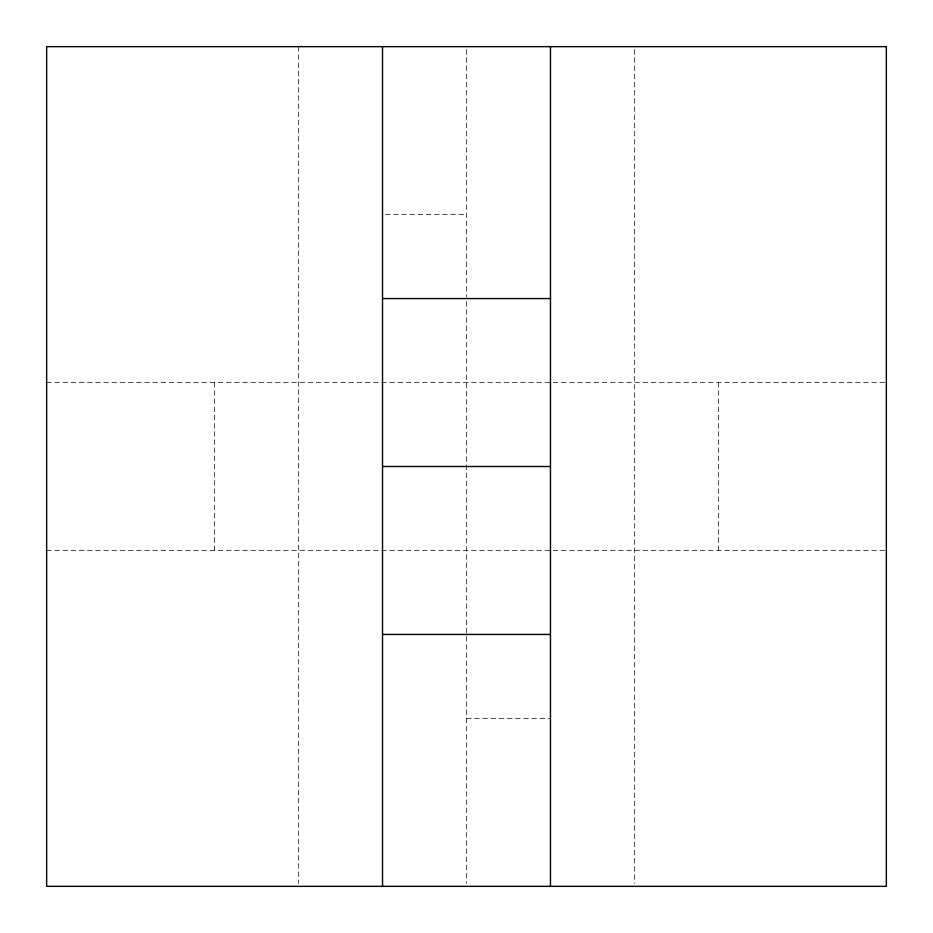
<?xml version="1.0" encoding="UTF-8"?>
<svg xmlns="http://www.w3.org/2000/svg" width="933" height="933" viewBox="0 0 933 933"><rect width="100%" height="100%" fill="white"/><g stroke="black" fill="none" stroke-linecap="round" stroke-linejoin="round"><path stroke-width="0.7" stroke-dasharray="4.67 3.5" d="M385.422 214.59L466.5 214.59M46.65 382.53L886.35 382.53M46.65 550.47L886.35 550.47M466.5 718.41L550.47 718.41M718.41 382.53L718.41 550.47M634.44 49.566L634.44 883.434M466.5 49.542L466.5 297.114M466.5 301.452L466.5 883.458M298.56 46.65L298.56 883.434M214.59 382.53L214.59 550.47"/><path stroke-width="1.4" d="M382.53 298.56L550.47 298.56M382.53 466.5L550.47 466.5M382.53 634.44L550.47 634.44M550.47 46.65L550.47 886.35M382.53 46.65L382.53 886.35M886.35 46.65L46.65 46.65L46.65 886.35L886.35 886.35L886.35 46.65"/></g></svg>
